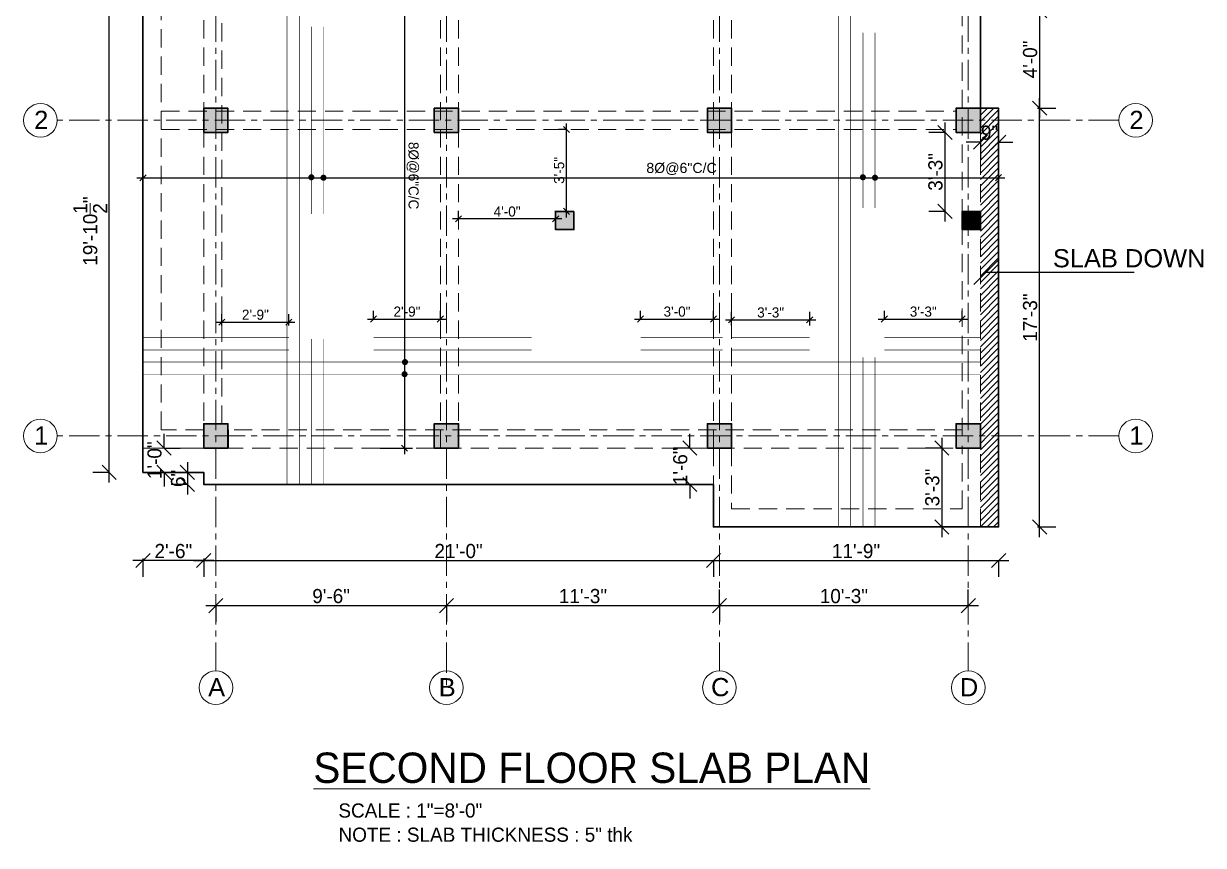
# Model space of a CAD drawing. Header units: inches. Extents: x 28835 to 36795, y -18828 to -9750.
# Drawn here: x 31335 to 31919, y -14896 to -14490 of the extents above; entities that cross this region are included whole.
import ezdxf

# ---------------------------------------------------------------- set-up
doc = ezdxf.new("R2010")
doc.units = ezdxf.units.IN
doc.header["$LTSCALE"] = 12
doc.header["$MEASUREMENT"] = 0
for name, pattern in [('CENTER', [2, 1.25, -0.25, 0.25, -0.25]), ('DASHED', [0.75, 0.5, -0.25]), ('DASHED2', [0.375, 0.25, -0.125])]:
    doc.linetypes.add(name, pattern=pattern)
for name, color, linetype, lineweight in [('Bars', 10, 'Continuous', 35), ('Centre Line', 253, 'CENTER', 9), ('colum', 250, 'Continuous', 30), ('dim', 85, 'Continuous', 9), ('dimention', 5, 'Continuous', 9), ('Ha2', 31, 'Continuous', 0), ('S tie beam', 140, 'DASHED', 18), ('Text', 7, 'Continuous', 5), ('Wall', 1, 'Continuous', 30), ('WIN', 140, 'Continuous', 15), ('window', 6, 'Continuous', 9)]:
    doc.layers.add(name, color=color, linetype=linetype, lineweight=lineweight)
doc.styles.add('KBS', font='GOTHIC.TTF')
doc.styles.add('Times', font='GOTHIC.TTF')
doc.dimstyles.new('D50', dxfattribs={"dimtxt": 5, "dimasz": 3, "dimexe": 4, "dimexo": 12, "dimgap": 1, "dimtad": 1, "dimdec": 0, "dimzin": 3, "dimdsep": 46, "dimlunit": 4, "dimtxsty": 'Times', "dimblk": 'OBLIQUE', "dimcen": 0, "dimdle": 3, "dimaunit": 1, "dimadec": 3, "dimazin": 0, "dimtfac": 1, "dimtdec": 0, "dimtix": 1, "dimtofl": 0, "dimtmove": 1, "dimatfit": 0, "dimldrblk": 'OBLIQUE', "dimfxl": 12, "dimfxlon": 1, "dimtolj": 1, "dimtzin": 0, "dimarcsym": 0})
doc.dimstyles.new('D75', dxfattribs={"dimtxt": 7, "dimasz": 7, "dimexe": 8, "dimexo": 24, "dimgap": 1, "dimtad": 1, "dimdec": 1, "dimzin": 3, "dimdsep": 46, "dimlunit": 4, "dimtxsty": 'Times', "dimblk": 'OBLIQUE', "dimcen": 0, "dimdle": 5, "dimaunit": 1, "dimadec": 3, "dimazin": 0, "dimtfac": 1, "dimtdec": 1, "dimtix": 1, "dimtofl": 0, "dimtmove": 1, "dimatfit": 0, "dimldrblk": 'OBLIQUE', "dimfxl": 1, "dimfxlon": 1, "dimtolj": 1, "dimtzin": 0, "dimarcsym": 0})
pattern_1 = [(45, (-487.8095, -4561.9943), (-1.59099026, 1.59099026), [])]

# ---------------------------------------------------------------- blocks, each defined once
blk = doc.blocks.new('_Oblique')
at = {"color": 0, "linetype": 'ByBlock', "lineweight": -2}
blk.add_line((-0.5, -0.5), (0.5, 0.5), dxfattribs=at)
blk = doc.blocks.new('*D649')
at = {"layer": 'Defpoints', "color": 0, "ltscale": 12, "transparency": 16777216}
for p in [(31347.99, -14085.93), (31369.01, -14093.71), (31347.99, -14896.23)]:
    blk.add_point(p, dxfattribs=at)
at = {"layer": 'dim', "color": 0, "lineweight": -2, "ltscale": 12, "transparency": 16777216}
for p, q in [((31372.01, -14085.93), (31344.99, -14085.93)), ((31347.99, -14097.93), (31347.99, -14081.93)), ((31369.01, -14085.93), (31369.01, -14081.93))]:
    blk.add_line(p, q, dxfattribs=at)
at = {"layer": 'dim', "color": 0, "lineweight": -2, "ltscale": 12, "transparency": 16777216, "xscale": 3, "yscale": 3, "zscale": 3, "rotation": 180}
blk.add_blockref('_Oblique', (31347.99, -14085.93), dxfattribs=at)
at = {"layer": 'dim', "color": 0, "lineweight": -2, "ltscale": 12, "transparency": 16777216, "xscale": 3, "yscale": 3, "zscale": 3}
blk.add_blockref('_Oblique', (31369.01, -14085.93), dxfattribs=at)
at = {"layer": 'dim', "color": 0, "ltscale": 12, "transparency": 16777216, "insert": (31358.5, -14082.3), "char_height": 5, "attachment_point": 5, "style": 'Times'}
blk.add_mtext('\\A1;1\'-9"', dxfattribs=at)
blk = doc.blocks.new('*D974')
at = {"layer": 'Defpoints', "color": 0, "ltscale": 12, "transparency": 16777216}
for p in [(31430.31, -14720.02), (31544.33, -14720.02), (31544.33, -14777.72)]:
    blk.add_point(p, dxfattribs=at)
at = {"layer": 'dimention', "color": 0, "lineweight": -2, "ltscale": 12, "transparency": 16777216}
for p, q in [((31425.31, -14777.72), (31549.33, -14777.72)), ((31430.31, -14777.59), (31430.31, -14785.72)), ((31544.33, -14777.59), (31544.33, -14785.72))]:
    blk.add_line(p, q, dxfattribs=at)
at = {"layer": 'dimention', "color": 0, "lineweight": -2, "ltscale": 12, "transparency": 16777216, "xscale": 7, "yscale": 7, "zscale": 7, "rotation": 180}
blk.add_blockref('_Oblique', (31430.31, -14777.72), dxfattribs=at)
at = {"layer": 'dimention', "color": 0, "lineweight": -2, "ltscale": 12, "transparency": 16777216, "xscale": 7, "yscale": 7, "zscale": 7}
blk.add_blockref('_Oblique', (31544.33, -14777.72), dxfattribs=at)
at = {"layer": 'dimention', "color": 0, "ltscale": 12, "transparency": 16777216, "insert": (31487.32, -14773.04), "char_height": 7, "attachment_point": 5, "style": 'Times'}
blk.add_mtext('\\A1;9\'-6"', dxfattribs=at)
blk = doc.blocks.new('*D975')
at = {"layer": 'Defpoints', "color": 0, "ltscale": 12, "transparency": 16777216}
for p in [(31679.33, -14726.02), (31544.33, -14777.72), (31679.33, -14777.72)]:
    blk.add_point(p, dxfattribs=at)
at = {"layer": 'dimention', "color": 0, "lineweight": -2, "ltscale": 12, "transparency": 16777216}
for p, q in [((31539.33, -14777.72), (31684.33, -14777.72)), ((31544.33, -14777.72), (31544.33, -14785.72)), ((31679.33, -14777.59), (31679.33, -14785.72))]:
    blk.add_line(p, q, dxfattribs=at)
at = {"layer": 'dimention', "color": 0, "lineweight": -2, "ltscale": 12, "transparency": 16777216, "xscale": 7, "yscale": 7, "zscale": 7, "rotation": 180}
blk.add_blockref('_Oblique', (31544.33, -14777.72), dxfattribs=at)
at = {"layer": 'dimention', "color": 0, "lineweight": -2, "ltscale": 12, "transparency": 16777216, "xscale": 7, "yscale": 7, "zscale": 7}
blk.add_blockref('_Oblique', (31679.33, -14777.72), dxfattribs=at)
at = {"layer": 'dimention', "color": 0, "ltscale": 12, "transparency": 16777216, "insert": (31611.83, -14773.04), "char_height": 7, "attachment_point": 5, "style": 'Times'}
blk.add_mtext('\\A1;11\'-3"', dxfattribs=at)
blk = doc.blocks.new('*D976')
at = {"layer": 'Defpoints', "color": 0, "ltscale": 12, "transparency": 16777216}
for p in [(31679.33, -14777.72), (31802.33, -14777.72), (31802.33, -14777.72)]:
    blk.add_point(p, dxfattribs=at)
at = {"layer": 'dimention', "color": 0, "lineweight": -2, "ltscale": 12, "transparency": 16777216}
for p, q in [((31679.33, -14777.72), (31679.33, -14769.72)), ((31802.33, -14777.72), (31802.33, -14769.72)), ((31674.33, -14777.72), (31807.33, -14777.72))]:
    blk.add_line(p, q, dxfattribs=at)
at = {"layer": 'dimention', "color": 0, "lineweight": -2, "ltscale": 12, "transparency": 16777216, "xscale": 7, "yscale": 7, "zscale": 7, "rotation": 180}
blk.add_blockref('_Oblique', (31679.33, -14777.72), dxfattribs=at)
at = {"layer": 'dimention', "color": 0, "lineweight": -2, "ltscale": 12, "transparency": 16777216, "xscale": 7, "yscale": 7, "zscale": 7}
blk.add_blockref('_Oblique', (31802.33, -14777.72), dxfattribs=at)
at = {"layer": 'dimention', "color": 0, "ltscale": 12, "transparency": 16777216, "insert": (31740.83, -14773.04), "char_height": 7, "attachment_point": 5, "style": 'Times'}
blk.add_mtext('\\A1;10\'-3"', dxfattribs=at)
blk = doc.blocks.new('*D989')
at = {"layer": 'Defpoints', "color": 0, "ltscale": 12, "transparency": 16777216}
for p in [(31808.33, -14531.85), (31817.33, -14531.85), (31808.33, -14548.67)]:
    blk.add_point(p, dxfattribs=at)
at = {"layer": 'dimention', "color": 0, "lineweight": -2, "ltscale": 12, "transparency": 16777216}
for p, q in [((31808.33, -14548.67), (31801.33, -14548.67)), ((31808.33, -14548.67), (31808.33, -14556.67)), ((31817.33, -14548.67), (31817.33, -14556.67)), ((31817.33, -14548.67), (31824.33, -14548.67))]:
    blk.add_line(p, q, dxfattribs=at)
at = {"layer": 'dimention', "color": 0, "lineweight": -2, "ltscale": 12, "transparency": 16777216, "xscale": 7, "yscale": 7, "zscale": 7}
blk.add_blockref('_Oblique', (31808.33, -14548.67), dxfattribs=at)
at = {"layer": 'dimention', "color": 0, "lineweight": -2, "ltscale": 12, "transparency": 16777216, "xscale": 7, "yscale": 7, "zscale": 7, "rotation": 180}
blk.add_blockref('_Oblique', (31817.33, -14548.67), dxfattribs=at)
at = {"layer": 'dimention', "color": 0, "ltscale": 12, "transparency": 16777216, "insert": (31812.83, -14544), "char_height": 7, "attachment_point": 5, "style": 'Times'}
blk.add_mtext('\\A1;9"', dxfattribs=at)
blk = doc.blocks.new('*D990')
at = {"layer": 'Defpoints', "color": 0, "ltscale": 12, "transparency": 16777216}
for p in [(31806.69, -14531.85), (31837.6, -14531.85), (31806.69, -14738.85)]:
    blk.add_point(p, dxfattribs=at)
at = {"layer": 'dimention', "color": 0, "lineweight": -2, "ltscale": 12, "transparency": 16777216}
for p, q in [((31837.6, -14743.85), (31837.6, -14526.85)), ((31836.6, -14531.85), (31845.6, -14531.85)), ((31836.6, -14738.85), (31845.6, -14738.85))]:
    blk.add_line(p, q, dxfattribs=at)
at = {"layer": 'dimention', "color": 0, "lineweight": -2, "ltscale": 12, "transparency": 16777216, "xscale": 7, "yscale": 7, "zscale": 7}
for p, rotation in [((31837.6, -14531.85), 90), ((31837.6, -14738.85), 270)]:
    blk.add_blockref('_Oblique', p, dxfattribs=dict(at, rotation=rotation))
at = {"layer": 'dimention', "color": 0, "ltscale": 12, "transparency": 16777216, "insert": (31832.92, -14635.35), "char_height": 7, "attachment_point": 5, "rotation": 90, "style": 'Times'}
blk.add_mtext('\\A1;17\'-3"', dxfattribs=at)
blk = doc.blocks.new('*D991')
at = {"layer": 'Defpoints', "color": 0, "ltscale": 12, "transparency": 16777216}
for p in [(31377.55, -14473.35), (31424.33, -14473.35), (31394.31, -14711.85)]:
    blk.add_point(p, dxfattribs=at)
at = {"layer": 'dimention', "color": 0, "lineweight": -2, "ltscale": 12, "transparency": 16777216}
for p, q in [((31377.55, -14716.85), (31377.55, -14468.35)), ((31378.55, -14473.35), (31369.55, -14473.35)), ((31377.55, -14711.85), (31369.55, -14711.85))]:
    blk.add_line(p, q, dxfattribs=at)
at = {"layer": 'dimention', "color": 0, "lineweight": -2, "ltscale": 12, "transparency": 16777216, "xscale": 7, "yscale": 7, "zscale": 7}
for p, rotation in [((31377.55, -14473.35), 90), ((31377.55, -14711.85), 270)]:
    blk.add_blockref('_Oblique', p, dxfattribs=dict(at, rotation=rotation))
at = {"layer": 'dimention', "color": 0, "ltscale": 12, "transparency": 16777216, "insert": (31368.21, -14592.6), "char_height": 7, "attachment_point": 5, "rotation": 90, "style": 'Times'}
blk.add_mtext('\\A1;19\'-10{\\H1.000000x;\\S1/2;}"', dxfattribs=at)
blk = doc.blocks.new('*D994')
at = {"layer": 'Defpoints', "color": 0, "ltscale": 12, "transparency": 16777216}
for p in [(31466.43, -14637.59), (31433.33, -14651.33), (31466.43, -14651.33)]:
    blk.add_point(p, dxfattribs=at)
at = {"layer": 'dimention', "color": 0, "lineweight": -2, "ltscale": 12, "transparency": 16777216}
for p, q in [((31433.33, -14639.33), (31433.33, -14633.59)), ((31466.43, -14639.33), (31466.43, -14633.59)), ((31430.33, -14637.59), (31469.43, -14637.59))]:
    blk.add_line(p, q, dxfattribs=at)
at = {"layer": 'dimention', "color": 0, "lineweight": -2, "ltscale": 12, "transparency": 16777216, "xscale": 3, "yscale": 3, "zscale": 3, "rotation": 180}
blk.add_blockref('_Oblique', (31433.33, -14637.59), dxfattribs=at)
at = {"layer": 'dimention', "color": 0, "lineweight": -2, "ltscale": 12, "transparency": 16777216, "xscale": 3, "yscale": 3, "zscale": 3}
blk.add_blockref('_Oblique', (31466.43, -14637.59), dxfattribs=at)
at = {"layer": 'dimention', "color": 0, "ltscale": 12, "transparency": 16777216, "insert": (31449.88, -14633.96), "char_height": 5, "attachment_point": 5, "style": 'Times'}
blk.add_mtext('\\A1;2\'-9"', dxfattribs=at)
blk = doc.blocks.new('*D995')
at = {"layer": 'Defpoints', "color": 0, "ltscale": 12, "transparency": 16777216}
for p in [(31541.33, -14636.05), (31508.33, -14645.33), (31541.33, -14645.33)]:
    blk.add_point(p, dxfattribs=at)
at = {"layer": 'dimention', "color": 0, "lineweight": -2, "ltscale": 12, "transparency": 16777216}
for p, q in [((31508.33, -14636.05), (31508.33, -14632.05)), ((31541.33, -14636.05), (31541.33, -14632.05)), ((31505.33, -14636.05), (31544.33, -14636.05))]:
    blk.add_line(p, q, dxfattribs=at)
at = {"layer": 'dimention', "color": 0, "lineweight": -2, "ltscale": 12, "transparency": 16777216, "xscale": 3, "yscale": 3, "zscale": 3, "rotation": 180}
blk.add_blockref('_Oblique', (31508.33, -14636.05), dxfattribs=at)
at = {"layer": 'dimention', "color": 0, "lineweight": -2, "ltscale": 12, "transparency": 16777216, "xscale": 3, "yscale": 3, "zscale": 3}
blk.add_blockref('_Oblique', (31541.33, -14636.05), dxfattribs=at)
at = {"layer": 'dimention', "color": 0, "ltscale": 12, "transparency": 16777216, "insert": (31524.83, -14632.42), "char_height": 5, "attachment_point": 5, "style": 'Times'}
blk.add_mtext('\\A1;2\'-9"', dxfattribs=at)
blk = doc.blocks.new('*D996')
at = {"layer": 'Defpoints', "color": 0, "ltscale": 12, "transparency": 16777216}
for p in [(31676.33, -14636.05), (31640.33, -14645.33), (31676.33, -14645.33)]:
    blk.add_point(p, dxfattribs=at)
at = {"layer": 'dimention', "color": 0, "lineweight": -2, "ltscale": 12, "transparency": 16777216}
for p, q in [((31640.33, -14636.05), (31640.33, -14632.05)), ((31676.33, -14636.05), (31676.33, -14632.05)), ((31637.33, -14636.05), (31679.33, -14636.05))]:
    blk.add_line(p, q, dxfattribs=at)
at = {"layer": 'dimention', "color": 0, "lineweight": -2, "ltscale": 12, "transparency": 16777216, "xscale": 3, "yscale": 3, "zscale": 3, "rotation": 180}
blk.add_blockref('_Oblique', (31640.33, -14636.05), dxfattribs=at)
at = {"layer": 'dimention', "color": 0, "lineweight": -2, "ltscale": 12, "transparency": 16777216, "xscale": 3, "yscale": 3, "zscale": 3}
blk.add_blockref('_Oblique', (31676.33, -14636.05), dxfattribs=at)
at = {"layer": 'dimention', "color": 0, "ltscale": 12, "transparency": 16777216, "insert": (31658.33, -14632.42), "char_height": 5, "attachment_point": 5, "style": 'Times'}
blk.add_mtext('\\A1;3\'-0"', dxfattribs=at)
blk = doc.blocks.new('*D997')
at = {"layer": 'Defpoints', "color": 0, "ltscale": 12, "transparency": 16777216}
for p in [(31723.93, -14636.46), (31685.33, -14651.33), (31723.93, -14651.33)]:
    blk.add_point(p, dxfattribs=at)
at = {"layer": 'dimention', "color": 0, "lineweight": -2, "ltscale": 12, "transparency": 16777216}
for p, q in [((31685.33, -14639.33), (31685.33, -14632.46)), ((31723.93, -14639.33), (31723.93, -14632.46)), ((31682.33, -14636.46), (31726.93, -14636.46))]:
    blk.add_line(p, q, dxfattribs=at)
at = {"layer": 'dimention', "color": 0, "lineweight": -2, "ltscale": 12, "transparency": 16777216, "xscale": 3, "yscale": 3, "zscale": 3, "rotation": 180}
blk.add_blockref('_Oblique', (31685.33, -14636.46), dxfattribs=at)
at = {"layer": 'dimention', "color": 0, "lineweight": -2, "ltscale": 12, "transparency": 16777216, "xscale": 3, "yscale": 3, "zscale": 3}
blk.add_blockref('_Oblique', (31723.93, -14636.46), dxfattribs=at)
at = {"layer": 'dimention', "color": 0, "ltscale": 12, "transparency": 16777216, "insert": (31704.63, -14632.84), "char_height": 5, "attachment_point": 5, "style": 'Times'}
blk.add_mtext('\\A1;3\'-3"', dxfattribs=at)
blk = doc.blocks.new('*D998')
at = {"layer": 'Defpoints', "color": 0, "ltscale": 12, "transparency": 16777216}
for p in [(31799.33, -14636.05), (31760.83, -14645.33), (31799.33, -14645.33)]:
    blk.add_point(p, dxfattribs=at)
at = {"layer": 'dimention', "color": 0, "lineweight": -2, "ltscale": 12, "transparency": 16777216}
for p, q in [((31760.83, -14636.05), (31760.83, -14632.05)), ((31799.33, -14636.05), (31799.33, -14632.05)), ((31757.83, -14636.05), (31802.33, -14636.05))]:
    blk.add_line(p, q, dxfattribs=at)
at = {"layer": 'dimention', "color": 0, "lineweight": -2, "ltscale": 12, "transparency": 16777216, "xscale": 3, "yscale": 3, "zscale": 3, "rotation": 180}
blk.add_blockref('_Oblique', (31760.83, -14636.05), dxfattribs=at)
at = {"layer": 'dimention', "color": 0, "lineweight": -2, "ltscale": 12, "transparency": 16777216, "xscale": 3, "yscale": 3, "zscale": 3}
blk.add_blockref('_Oblique', (31799.33, -14636.05), dxfattribs=at)
at = {"layer": 'dimention', "color": 0, "ltscale": 12, "transparency": 16777216, "insert": (31780.08, -14632.42), "char_height": 5, "attachment_point": 5, "style": 'Times'}
blk.add_mtext('\\A1;3\'-3"', dxfattribs=at)
blk = doc.blocks.new('*D999')
at = {"layer": 'Defpoints', "color": 0, "transparency": 16777216}
for p in [(31817.33, -14566.21), (31817.33, -14566.21), (31394.31, -14571.41)]:
    blk.add_point(p, dxfattribs=at)
at = {"layer": 'dim', "color": 0, "lineweight": -2, "transparency": 16777216}
for p, q in [((31394.31, -14566.23), (31394.31, -14562.23)), ((31391.31, -14566.23), (31820.33, -14566.21)), ((31817.33, -14566.21), (31817.33, -14570.21))]:
    blk.add_line(p, q, dxfattribs=at)
at = {"layer": 'dim', "color": 0, "lineweight": -2, "transparency": 16777216, "xscale": 3, "yscale": 3, "zscale": 3}
for p, rotation in [((31394.31, -14566.23), 180.0022778880991), ((31817.33, -14566.21), 0.002277888099117031)]:
    blk.add_blockref('_Oblique', p, dxfattribs=dict(at, rotation=rotation))
at = {"layer": 'dim', "color": 0, "transparency": 16777216, "insert": (31660.57, -14561.88), "char_height": 5, "attachment_point": 5, "rotation": 0.00228, "style": 'Times'}
blk.add_mtext('\\A1;{\\fArial|b0|i0|c0|p34;8%%C@6"C/C}', dxfattribs=at)
blk = doc.blocks.new('*D1000')
at = {"layer": 'Defpoints', "color": 0, "transparency": 16777216}
for p in [(31521.47, -14372.85), (31498.83, -14699.85), (31523.63, -14699.85)]:
    blk.add_point(p, dxfattribs=at)
at = {"layer": 'dim', "color": 0, "lineweight": -2, "transparency": 16777216}
for p, q in [((31523.61, -14369.85), (31523.63, -14702.85)), ((31523.61, -14372.85), (31527.61, -14372.85)), ((31511.63, -14699.85), (31527.63, -14699.85))]:
    blk.add_line(p, q, dxfattribs=at)
at = {"layer": 'dim', "color": 0, "lineweight": -2, "transparency": 16777216, "xscale": 3, "yscale": 3, "zscale": 3}
for p, rotation in [((31523.61, -14372.85), 90.00227789476928), ((31523.63, -14699.85), 270.0022778947692)]:
    blk.add_blockref('_Oblique', p, dxfattribs=dict(at, rotation=rotation))
at = {"layer": 'dim', "color": 0, "transparency": 16777216, "insert": (31527.59, -14565.19), "char_height": 5, "attachment_point": 5, "rotation": 270.00228, "style": 'Times'}
blk.add_mtext('\\A1;8%%C@6"C/C}', dxfattribs=at)
blk = doc.blocks.new('*D1005')
at = {"layer": 'Defpoints', "color": 0, "ltscale": 12, "transparency": 16777216}
for p in [(31394.31, -14699.85), (31394.31, -14711.85), (31404.7, -14711.85)]:
    blk.add_point(p, dxfattribs=at)
at = {"layer": 'dimention', "color": 0, "lineweight": -2, "ltscale": 12, "transparency": 16777216}
for p, q in [((31404.7, -14699.85), (31404.7, -14692.85)), ((31404.7, -14699.85), (31412.7, -14699.85)), ((31404.7, -14711.85), (31412.7, -14711.85)), ((31404.7, -14711.85), (31404.7, -14718.85))]:
    blk.add_line(p, q, dxfattribs=at)
at = {"layer": 'dimention', "color": 0, "lineweight": -2, "ltscale": 12, "transparency": 16777216, "xscale": 7, "yscale": 7, "zscale": 7}
for p, rotation in [((31404.7, -14699.85), 270), ((31404.7, -14711.85), 90)]:
    blk.add_blockref('_Oblique', p, dxfattribs=dict(at, rotation=rotation))
at = {"layer": 'dimention', "color": 0, "ltscale": 12, "transparency": 16777216, "insert": (31400.03, -14705.85), "char_height": 7, "attachment_point": 5, "rotation": 90, "style": 'Times'}
blk.add_mtext('\\A1;1\'-0"', dxfattribs=at)
blk = doc.blocks.new('*D1012')
at = {"layer": 'Defpoints', "color": 0, "ltscale": 12, "transparency": 16777216}
for p in [(31809.69, -14483.68), (31806.69, -14531.85), (31837.6, -14531.85)]:
    blk.add_point(p, dxfattribs=at)
at = {"layer": 'dimention', "color": 0, "lineweight": -2, "ltscale": 12, "transparency": 16777216}
for p, q in [((31837.6, -14478.68), (31837.6, -14536.85)), ((31836.6, -14483.68), (31845.6, -14483.68)), ((31836.6, -14531.85), (31845.6, -14531.85))]:
    blk.add_line(p, q, dxfattribs=at)
at = {"layer": 'dimention', "color": 0, "lineweight": -2, "ltscale": 12, "transparency": 16777216, "xscale": 7, "yscale": 7, "zscale": 7}
for p, rotation in [((31837.6, -14483.68), 90), ((31837.6, -14531.85), 270)]:
    blk.add_blockref('_Oblique', p, dxfattribs=dict(at, rotation=rotation))
at = {"layer": 'dimention', "color": 0, "ltscale": 12, "transparency": 16777216, "insert": (31832.92, -14507.77), "char_height": 7, "attachment_point": 5, "rotation": 90, "style": 'Times'}
blk.add_mtext('\\A1;4\'-0"', dxfattribs=at)
blk = doc.blocks.new('*D1013')
at = {"layer": 'Defpoints', "color": 0, "ltscale": 12, "transparency": 16777216}
for p in [(31394.31, -14729.91), (31424.33, -14729.91), (31394.31, -14755.45)]:
    blk.add_point(p, dxfattribs=at)
at = {"layer": 'dimention', "color": 0, "lineweight": -2, "ltscale": 12, "transparency": 16777216}
for p, q in [((31429.33, -14755.45), (31389.31, -14755.45)), ((31394.31, -14754.45), (31394.31, -14763.45)), ((31424.33, -14754.45), (31424.33, -14763.45))]:
    blk.add_line(p, q, dxfattribs=at)
at = {"layer": 'dimention', "color": 0, "lineweight": -2, "ltscale": 12, "transparency": 16777216, "xscale": 7, "yscale": 7, "zscale": 7, "rotation": 180}
blk.add_blockref('_Oblique', (31394.31, -14755.45), dxfattribs=at)
at = {"layer": 'dimention', "color": 0, "lineweight": -2, "ltscale": 12, "transparency": 16777216, "xscale": 7, "yscale": 7, "zscale": 7}
blk.add_blockref('_Oblique', (31424.33, -14755.45), dxfattribs=at)
at = {"layer": 'dimention', "color": 0, "ltscale": 12, "transparency": 16777216, "insert": (31409.32, -14750.78), "char_height": 7, "attachment_point": 5, "style": 'Times'}
blk.add_mtext('\\A1;2\'-6"', dxfattribs=at)
blk = doc.blocks.new('*D1014')
at = {"layer": 'Defpoints', "color": 0, "ltscale": 12, "transparency": 16777216}
for p in [(31424.33, -14711.85), (31416.27, -14717.85), (31424.33, -14717.85)]:
    blk.add_point(p, dxfattribs=at)
at = {"layer": 'dimention', "color": 0, "lineweight": -2, "ltscale": 12, "transparency": 16777216}
for p, q in [((31416.27, -14706.85), (31416.27, -14722.85)), ((31416.27, -14711.85), (31408.27, -14711.85)), ((31416.27, -14717.85), (31408.27, -14717.85))]:
    blk.add_line(p, q, dxfattribs=at)
at = {"layer": 'dimention', "color": 0, "lineweight": -2, "ltscale": 12, "transparency": 16777216, "xscale": 7, "yscale": 7, "zscale": 7}
for p, rotation in [((31416.27, -14711.85), 90), ((31416.27, -14717.85), 270)]:
    blk.add_blockref('_Oblique', p, dxfattribs=dict(at, rotation=rotation))
at = {"layer": 'dimention', "color": 0, "ltscale": 12, "transparency": 16777216, "insert": (31411.68, -14714.85), "char_height": 7, "attachment_point": 5, "rotation": 90, "style": 'Times'}
blk.add_mtext('\\A1;6"', dxfattribs=at)
blk = doc.blocks.new('*D1031')
at = {"layer": 'Defpoints', "color": 0, "ltscale": 12, "transparency": 16777216}
for p in [(31603.69, -14542.35), (31607.33, -14542.35), (31607.33, -14582.85)]:
    blk.add_point(p, dxfattribs=at)
at = {"layer": 'dimention', "color": 0, "lineweight": -2, "ltscale": 12, "transparency": 16777216}
for p, q in [((31603.69, -14585.85), (31603.69, -14539.35)), ((31603.69, -14542.35), (31599.69, -14542.35)), ((31603.69, -14582.85), (31599.69, -14582.85))]:
    blk.add_line(p, q, dxfattribs=at)
at = {"layer": 'dimention', "color": 0, "lineweight": -2, "ltscale": 12, "transparency": 16777216, "xscale": 3, "yscale": 3, "zscale": 3}
for p, rotation in [((31603.69, -14542.35), 90), ((31603.69, -14582.85), 270)]:
    blk.add_blockref('_Oblique', p, dxfattribs=dict(at, rotation=rotation))
at = {"layer": 'dimention', "color": 0, "ltscale": 12, "transparency": 16777216, "insert": (31600.07, -14562.6), "char_height": 5, "attachment_point": 5, "rotation": 90, "style": 'Times'}
blk.add_mtext('\\A1;3\'-5"', dxfattribs=at)
blk = doc.blocks.new('*D1043')
at = {"layer": 'Defpoints', "color": 0, "ltscale": 12, "transparency": 16777216}
for p in [(31550.33, -14586.59), (31550.33, -14591.85), (31598.33, -14591.85)]:
    blk.add_point(p, dxfattribs=at)
at = {"layer": 'dimention', "color": 0, "lineweight": -2, "ltscale": 12, "transparency": 16777216}
for p, q in [((31601.33, -14586.59), (31547.33, -14586.59)), ((31550.33, -14586.59), (31550.33, -14582.59)), ((31598.33, -14586.59), (31598.33, -14582.59))]:
    blk.add_line(p, q, dxfattribs=at)
at = {"layer": 'dimention', "color": 0, "lineweight": -2, "ltscale": 12, "transparency": 16777216, "xscale": 3, "yscale": 3, "zscale": 3, "rotation": 180}
blk.add_blockref('_Oblique', (31550.33, -14586.59), dxfattribs=at)
at = {"layer": 'dimention', "color": 0, "lineweight": -2, "ltscale": 12, "transparency": 16777216, "xscale": 3, "yscale": 3, "zscale": 3}
blk.add_blockref('_Oblique', (31598.33, -14586.59), dxfattribs=at)
at = {"layer": 'dimention', "color": 0, "ltscale": 12, "transparency": 16777216, "insert": (31574.33, -14582.97), "char_height": 5, "attachment_point": 5, "style": 'Times'}
blk.add_mtext('\\A1;4\'-0"', dxfattribs=at)
blk = doc.blocks.new('*D929')
at = {"layer": 'Defpoints', "color": 0, "ltscale": 12, "transparency": 16777216}
for p in [(31424.33, -14729.91), (31676.33, -14738.91), (31676.33, -14755.45)]:
    blk.add_point(p, dxfattribs=at)
at = {"layer": 'dimention', "color": 0, "lineweight": -2, "ltscale": 12, "transparency": 16777216}
for p, q in [((31419.33, -14755.45), (31681.33, -14755.45)), ((31424.33, -14754.45), (31424.33, -14763.45)), ((31676.33, -14755.45), (31676.33, -14763.45))]:
    blk.add_line(p, q, dxfattribs=at)
at = {"layer": 'dimention', "color": 0, "lineweight": -2, "ltscale": 12, "transparency": 16777216, "xscale": 7, "yscale": 7, "zscale": 7, "rotation": 180}
blk.add_blockref('_Oblique', (31424.33, -14755.45), dxfattribs=at)
at = {"layer": 'dimention', "color": 0, "lineweight": -2, "ltscale": 12, "transparency": 16777216, "xscale": 7, "yscale": 7, "zscale": 7}
blk.add_blockref('_Oblique', (31676.33, -14755.45), dxfattribs=at)
at = {"layer": 'dimention', "color": 0, "ltscale": 12, "transparency": 16777216, "insert": (31550.33, -14750.78), "char_height": 7, "attachment_point": 5, "style": 'Times'}
blk.add_mtext('\\A1;21\'-0"', dxfattribs=at)
blk = doc.blocks.new('*D930')
at = {"layer": 'Defpoints', "color": 0, "ltscale": 12, "transparency": 16777216}
for p in [(31676.33, -14738.91), (31817.33, -14753.91), (31817.33, -14755.45)]:
    blk.add_point(p, dxfattribs=at)
at = {"layer": 'dimention', "color": 0, "lineweight": -2, "ltscale": 12, "transparency": 16777216}
for p, q in [((31671.33, -14755.45), (31822.33, -14755.45)), ((31676.33, -14755.45), (31676.33, -14763.45)), ((31817.33, -14755.45), (31817.33, -14763.45))]:
    blk.add_line(p, q, dxfattribs=at)
at = {"layer": 'dimention', "color": 0, "lineweight": -2, "ltscale": 12, "transparency": 16777216, "xscale": 7, "yscale": 7, "zscale": 7, "rotation": 180}
blk.add_blockref('_Oblique', (31676.33, -14755.45), dxfattribs=at)
at = {"layer": 'dimention', "color": 0, "lineweight": -2, "ltscale": 12, "transparency": 16777216, "xscale": 7, "yscale": 7, "zscale": 7}
blk.add_blockref('_Oblique', (31817.33, -14755.45), dxfattribs=at)
at = {"layer": 'dimention', "color": 0, "ltscale": 12, "transparency": 16777216, "insert": (31746.83, -14750.78), "char_height": 7, "attachment_point": 5, "style": 'Times'}
blk.add_mtext('\\A1;11\'-9"', dxfattribs=at)
blk = doc.blocks.new('*D1045')
at = {"layer": 'Defpoints', "color": 0, "ltscale": 12, "transparency": 16777216}
for p in [(31796.33, -14699.85), (31789.26, -14738.85), (31796.33, -14738.85)]:
    blk.add_point(p, dxfattribs=at)
at = {"layer": 'dimention', "color": 0, "lineweight": -2, "ltscale": 12, "transparency": 16777216}
for p, q in [((31789.26, -14694.85), (31789.26, -14743.85)), ((31789.26, -14699.85), (31781.26, -14699.85)), ((31789.26, -14738.85), (31781.26, -14738.85))]:
    blk.add_line(p, q, dxfattribs=at)
at = {"layer": 'dimention', "color": 0, "lineweight": -2, "ltscale": 12, "transparency": 16777216, "xscale": 7, "yscale": 7, "zscale": 7}
for p, rotation in [((31789.26, -14699.85), 90), ((31789.26, -14738.85), 270)]:
    blk.add_blockref('_Oblique', p, dxfattribs=dict(at, rotation=rotation))
at = {"layer": 'dimention', "color": 0, "ltscale": 12, "transparency": 16777216, "insert": (31784.58, -14719.35), "char_height": 7, "attachment_point": 5, "rotation": 90, "style": 'Times'}
blk.add_mtext('\\A1;3\'-3"', dxfattribs=at)
blk = doc.blocks.new('*D1046')
at = {"layer": 'Defpoints', "color": 0, "ltscale": 12, "transparency": 16777216}
for p in [(31664.64, -14699.85), (31676.33, -14699.85), (31676.33, -14717.85)]:
    blk.add_point(p, dxfattribs=at)
at = {"layer": 'dimention', "color": 0, "lineweight": -2, "ltscale": 12, "transparency": 16777216}
for p, q in [((31664.64, -14699.85), (31664.64, -14692.85)), ((31664.64, -14699.85), (31656.64, -14699.85)), ((31664.64, -14717.85), (31656.64, -14717.85)), ((31664.64, -14717.85), (31664.64, -14724.85))]:
    blk.add_line(p, q, dxfattribs=at)
at = {"layer": 'dimention', "color": 0, "lineweight": -2, "ltscale": 12, "transparency": 16777216, "xscale": 7, "yscale": 7, "zscale": 7}
for p, rotation in [((31664.64, -14699.85), 270), ((31664.64, -14717.85), 90)]:
    blk.add_blockref('_Oblique', p, dxfattribs=dict(at, rotation=rotation))
at = {"layer": 'dimention', "color": 0, "ltscale": 12, "transparency": 16777216, "insert": (31659.96, -14708.85), "char_height": 7, "attachment_point": 5, "rotation": 90, "style": 'Times'}
blk.add_mtext('\\A1;1\'-6"', dxfattribs=at)
blk = doc.blocks.new('*D1047')
at = {"layer": 'Defpoints', "color": 0, "ltscale": 12, "transparency": 16777216}
for p in [(31799.33, -14543.85), (31790.8, -14582.85), (31799.33, -14582.85)]:
    blk.add_point(p, dxfattribs=at)
at = {"layer": 'dimention', "color": 0, "lineweight": -2, "ltscale": 12, "transparency": 16777216}
for p, q in [((31790.8, -14538.85), (31790.8, -14587.85)), ((31790.8, -14543.85), (31782.8, -14543.85)), ((31790.8, -14582.85), (31782.8, -14582.85))]:
    blk.add_line(p, q, dxfattribs=at)
at = {"layer": 'dimention', "color": 0, "lineweight": -2, "ltscale": 12, "transparency": 16777216, "xscale": 7, "yscale": 7, "zscale": 7}
for p, rotation in [((31790.8, -14543.85), 90), ((31790.8, -14582.85), 270)]:
    blk.add_blockref('_Oblique', p, dxfattribs=dict(at, rotation=rotation))
at = {"layer": 'dimention', "color": 0, "ltscale": 12, "transparency": 16777216, "insert": (31786.12, -14563.35), "char_height": 7, "attachment_point": 5, "rotation": 90, "style": 'Times'}
blk.add_mtext('\\A1;3\'-3"', dxfattribs=at)

msp = doc.modelspace()

# ---------------------------------------------------------------- hatches: boundary and pattern name
at = {"layer": 'dim', "ltscale": 12}
h = msp.add_hatch(dxfattribs=at)
h.set_pattern_fill('ANSI31', color=256)
h.set_pattern_definition([(45, (-1023.50579, -4460.82254), (-0.08838834765, 0.08838834765), [])])
h.paths.add_polyline_path([(31808.33, -14582.85), (31799.33, -14582.85), (31799.33, -14591.85), (31808.33, -14591.85)])
at = {"layer": 'Ha2'}
for points in [[(31436.33, -14543.85), (31436.33, -14531.85), (31424.33, -14531.85), (31424.33, -14543.85)], [(31550.33, -14543.85), (31550.33, -14531.85), (31538.33, -14531.85), (31538.33, -14543.85)], [(31685.33, -14543.85), (31685.33, -14531.85), (31673.33, -14531.85), (31673.33, -14543.85)], [(31808.33, -14543.85), (31808.33, -14531.85), (31796.33, -14531.85), (31796.33, -14543.85)], [(31607.33, -14582.85), (31598.33, -14582.85), (31598.33, -14591.85), (31607.33, -14591.85)], [(31808.33, -14582.85), (31799.33, -14582.85), (31799.33, -14591.85), (31808.33, -14591.85)], [(31436.33, -14699.85), (31436.33, -14687.85), (31424.33, -14687.85), (31424.33, -14699.85)], [(31550.33, -14699.85), (31550.33, -14687.85), (31538.33, -14687.85), (31538.33, -14699.85)], [(31685.33, -14699.85), (31685.33, -14687.85), (31673.33, -14687.85), (31673.33, -14699.85)], [(31808.33, -14699.85), (31808.33, -14687.85), (31796.33, -14687.85), (31796.33, -14699.85)]]:
    msp.add_hatch(color=256, dxfattribs=at).paths.add_polyline_path(points)
at = {"layer": 'Ha2', "ltscale": 12}
h = msp.add_hatch(dxfattribs=at)
h.set_pattern_fill('ANSI31', color=256, scale=18)
h.set_pattern_definition(pattern_1)
h.paths.add_polyline_path([(31817.33, -14531.85), (31808.33, -14531.85), (31808.33, -14693.85), (31817.33, -14693.85)])
h = msp.add_hatch(dxfattribs=at)
h.set_pattern_fill('ANSI31', color=256, scale=18)
h.set_pattern_definition(pattern_1)
h.paths.add_polyline_path([(31817.33, -14693.85), (31808.33, -14693.85), (31808.33, -14738.85), (31817.33, -14738.85)])

# ---------------------------------------------------------------- linework, layer by layer
at = {"layer": 'Bars', "ltscale": 3, "const_width": 0.3}
for points in [[(31465.54, -14354.85), (31465.54, -14717.85)], [(31471.54, -14354.85), (31471.54, -14717.85)], [(31738.22, -14473.85), (31738.22, -14738.85)], [(31744.22, -14473.85), (31744.22, -14738.85)], [(31394.31, -14657.33), (31544.33, -14657.33)], [(31544.33, -14657.33), (31688.33, -14657.33)], [(31679.33, -14657.33), (31808.33, -14657.33)], [(31394.31, -14663.33), (31544.33, -14663.33)], [(31544.33, -14663.33), (31688.33, -14663.33)], [(31679.33, -14663.33), (31808.33, -14663.33)]]:
    msp.add_lwpolyline(points, dxfattribs=at)
at = {"layer": 'Bars', "linetype": 'DASHED2', "ltscale": 2, "const_width": 0.3}
for points in [[(31477.54, -14491.56), (31477.54, -14537.85)], [(31483.54, -14491.56), (31483.54, -14537.85)], [(31750.22, -14494.56), (31750.22, -14537.85)], [(31756.22, -14494.56), (31756.22, -14537.85)], [(31477.54, -14584.15), (31477.54, -14537.85)], [(31483.54, -14584.15), (31483.54, -14537.85)], [(31750.22, -14581.15), (31750.22, -14537.85)], [(31756.22, -14581.15), (31756.22, -14537.85)], [(31394.31, -14645.33), (31466.43, -14645.33)], [(31477.54, -14717.85), (31477.54, -14645.97)], [(31483.54, -14717.85), (31483.54, -14645.97)], [(31508.33, -14645.33), (31544.33, -14645.33)], [(31544.33, -14645.33), (31586.43, -14645.33)], [(31640.33, -14645.33), (31680.83, -14645.33)], [(31685.33, -14645.33), (31723.93, -14645.33)], [(31760.83, -14645.33), (31808.33, -14645.33)], [(31394.31, -14651.33), (31466.43, -14651.33)], [(31508.33, -14651.33), (31544.33, -14651.33)], [(31544.33, -14651.33), (31586.43, -14651.33)], [(31640.33, -14651.33), (31680.83, -14651.33)], [(31685.33, -14651.33), (31723.93, -14651.33)], [(31760.83, -14651.33), (31808.33, -14651.33)], [(31750.22, -14738.85), (31750.22, -14655.06)], [(31756.22, -14738.85), (31756.22, -14655.06)]]:
    msp.add_lwpolyline(points, dxfattribs=at)
at = {"layer": 'Centre Line'}
for p, q in [((31430.33, -14292), (31430.33, -14809.95)), ((31544.33, -14292), (31544.33, -14818.95)), ((31679.33, -14292), (31679.33, -14809.95)), ((31802.33, -14292), (31802.33, -14809.95)), ((31876.75, -14537.85), (31351.93, -14537.85)), ((31876.75, -14693.85), (31351.91, -14693.85))]:
    msp.add_line(p, q, dxfattribs=at)
at = {"layer": 'colum'}
for points in [[(31436.33, -14543.85), (31436.33, -14531.85), (31424.33, -14531.85), (31424.33, -14543.85)], [(31550.33, -14543.85), (31550.33, -14531.85), (31538.33, -14531.85), (31538.33, -14543.85)], [(31685.33, -14543.85), (31685.33, -14531.85), (31673.33, -14531.85), (31673.33, -14543.85)], [(31808.33, -14543.85), (31808.33, -14531.85), (31796.33, -14531.85), (31796.33, -14543.85)], [(31607.33, -14582.85), (31598.33, -14582.85), (31598.33, -14591.85), (31607.33, -14591.85)], [(31808.33, -14582.85), (31799.33, -14582.85), (31799.33, -14591.85), (31808.33, -14591.85)], [(31436.33, -14699.85), (31436.33, -14687.85), (31424.33, -14687.85), (31424.33, -14699.85)], [(31550.33, -14699.85), (31550.33, -14687.85), (31538.33, -14687.85), (31538.33, -14699.85)], [(31685.33, -14699.85), (31685.33, -14687.85), (31673.33, -14687.85), (31673.33, -14699.85)], [(31808.33, -14699.85), (31808.33, -14687.85), (31796.33, -14687.85), (31796.33, -14699.85)]]:
    msp.add_lwpolyline(points, close=True, dxfattribs=at)
at = {"layer": 'dim', "ltscale": 5, "const_width": 1.5}
for points in [[(31477.52, -14566.75, -1), (31477.57, -14565.25, -1)], [(31483.51, -14566.97, -1), (31483.57, -14565.47, -1)], [(31750.19, -14566.75, -1), (31750.25, -14565.25, -1)], [(31756.19, -14566.97, -1), (31756.24, -14565.47, -1)], [(31523.09, -14657.31, -1), (31524.59, -14657.37, -1)], [(31522.87, -14663.31, -1), (31524.37, -14663.36, -1)]]:
    msp.add_lwpolyline(points, format="xyb", close=True, dxfattribs=at)
at = {"layer": 'S tie beam', "ltscale": 1.5}
for p, q in [((31550.33, -14699.85), (31550.33, -14354.85)), ((31424.33, -14699.85), (31424.33, -14372.85)), ((31685.33, -14699.85), (31685.33, -14372.85)), ((31808.33, -14699.85), (31808.33, -14372.85)), ((31403.31, -14533.35), (31796.33, -14533.35)), ((31403.31, -14542.35), (31796.33, -14542.35)), ((31808.33, -14699.85), (31394.31, -14699.85))]:
    msp.add_line(p, q, dxfattribs=at)
for points in [[(31433.33, -14354.85), (31433.33, -14687.85)], [(31541.33, -14699.85), (31541.33, -14354.85)], [(31676.33, -14699.85), (31676.33, -14372.85)], [(31799.33, -14693.85), (31799.33, -14372.85)], [(31424.33, -14699.85), (31394.31, -14699.85), (31394.31, -14473.35), (31433.33, -14473.35)], [(31424.33, -14690.85), (31403.31, -14690.85), (31403.31, -14482.35), (31433.33, -14482.35)], [(31799.33, -14690.85), (31436.33, -14690.85)], [(31676.33, -14699.85), (31676.33, -14738.85), (31808.33, -14738.85), (31808.33, -14699.85), (31808.33, -14698.72)], [(31685.33, -14699.85), (31685.33, -14729.85), (31799.33, -14729.85), (31799.33, -14699.85), (31799.33, -14698.72)], [(31799.33, -14699.85), (31799.33, -14699.85), (31799.33, -14698.72)], [(31808.33, -14699.85), (31808.33, -14698.72)]]:
    msp.add_lwpolyline(points, dxfattribs=at)
at = {"layer": 'Wall', "ltscale": 12}
for p, q in [((31808.33, -14531.85), (31799.33, -14531.85)), ((31436.41, -14690.85), (31436.41, -14699.85))]:
    msp.add_line(p, q, dxfattribs=at)
for points in [[(31394.31, -14473.35), (31424.33, -14473.35), (31424.33, -14354.85), (31667.33, -14354.85), (31667.33, -14363.85), (31667.33, -14363.85), (31667.33, -14363.85), (31685.33, -14363.85), (31685.33, -14372.85), (31796.33, -14372.85), (31796.33, -14363.85), (31817.33, -14363.85), (31820.33, -14363.85), (31820.33, -14402.85), (31808.33, -14402.85), (31808.33, -14462.85), (31820.33, -14462.85), (31820.33, -14483.68), (31808.33, -14483.68), (31808.33, -14531.85), (31817.33, -14531.85), (31817.33, -14738.85), (31676.33, -14738.85), (31676.33, -14717.85)], [(31394.31, -14473.35), (31394.31, -14711.85), (31424.33, -14711.85), (31424.33, -14717.85), (31676.33, -14717.85)]]:
    msp.add_lwpolyline(points, dxfattribs=at)
msp.add_lwpolyline([(31808.33, -14582.85), (31799.33, -14582.85), (31799.33, -14591.85), (31808.33, -14591.85)], close=True, dxfattribs=at)
at = {"layer": 'WIN'}
for p, q in [((31436.41, -14692.51, 0), (31436.41, -14692.51, 0)), ((31436.41, -14692.51, 0), (31436.41, -14692.51, 0)), ((31538.33, -14690.5, 0), (31538.34, -14690.5, 0)), ((31538.33, -14692.5, 0), (31538.34, -14692.5, 0)), ((31538.33, -14692.5, 0), (31538.34, -14692.5, 0))]:
    msp.add_line(p, q, dxfattribs=at)
at = {"layer": 'window', "linetype": 'Continuous', "ltscale": 25}
for centre in [(31343.62, -14537.85), (31885.08, -14537.85), (31343.6, -14693.85), (31885.06, -14693.85), (31430.33, -14818.27), (31544.33, -14818.27), (31679.33, -14818.27), (31802.33, -14818.27)]:
    msp.add_circle(centre, 8.32, dxfattribs=at)

# ---------------------------------------------------------------- texts
at = {"layer": 'Text', "ltscale": 0.6, "insert": (31478.53, -14850.35), "char_height": 15, "width": 374.4946, "attachment_point": 1, "style": 'KBS'}
msp.add_mtext('{\\LSECOND FLOOR SLAB PLAN}', dxfattribs=at)
at = {"layer": 'Text', "ltscale": 0.3, "char_height": 7, "style": 'KBS'}
for s, insert, width, attachment_point in [('SCALE : 1"=8\'-0"', (31562.05, -14875.49), 137.6484, 3), ('NOTE : SLAB THICKNESS : 5" thk\\P^I^I^I', (31490.98, -14887.44), 284.0664, 1)]:
    msp.add_mtext(s, dxfattribs=dict(at, insert=insert, width=width, attachment_point=attachment_point))
at = {"layer": 'window', "linetype": 'Continuous', "ltscale": 25, "char_height": 9, "width": 0.0000117, "attachment_point": 5, "rotation": 359.97765}
for s, insert in [('{\\fArial|b0|i0|c0|p34;2}', (31344, -14537.64)), ('{\\fArial|b0|i0|c0|p34;2}', (31885.47, -14537.64)), ('{\\fArial|b0|i0|c0|p34;1}', (31343.98, -14693.64)), ('{\\fArial|b0|i0|c0|p34;1}', (31885.44, -14693.64)), ('{\\fArial|b0|i0|c0|p34;A}', (31430.71, -14818.06)), ('{\\fArial|b0|i0|c0|p34;B}', (31544.71, -14818.06)), ('{\\fArial|b0|i0|c0|p34;C}', (31679.71, -14818.06)), ('{\\fArial|b0|i0|c0|p34;D}', (31802.71, -14818.06))]:
    msp.add_mtext(s, dxfattribs=dict(at, insert=insert))
at = {"layer": 'window', "linetype": 'Continuous', "ltscale": 25, "insert": (31881.88, -14606.09), "char_height": 9, "attachment_point": 5, "rotation": 359.97765}
msp.add_mtext('{\\fArial|b0|i0|c0|p34;SLAB DOWN}', dxfattribs=at)

# ---------------------------------------------------------------- dimensions: what is measured, and where the dimension line sits
at = {"layer": 'dim', "ltscale": 12}
dim = msp.add_linear_dim(base=(31347.99, -14085.93), p1=(31369.01, -14093.71), p2=(31347.99, -14896.23), dimstyle='D50', dxfattribs=at)
dim.commit()
dim.dimension.update_dxf_attribs({"geometry": '*D649', "text_midpoint": (31358.5, -14082.3)})
at = {"layer": 'dim'}
for base, p1, p2, angle, text, picture, middle in [((31523.63, -14699.85), (31521.47, -14372.85), (31498.83, -14699.85), 270.00228, '8%%C@6"C/C}', '*D1000', (31523.63, -14565.19)), ((31817.33, -14566.21), (31394.31, -14571.41), (31817.33, -14566.21), 0.00228, '{\\fArial|b0|i0|c0|p34;8%%C@6"C/C}', '*D999', (31660.57, -14566.21))]:
    dim = msp.add_linear_dim(base=base, p1=p1, p2=p2, angle=angle, text=text, dimstyle='D50', dxfattribs=at)
    dim.commit()
    dim.dimension.update_dxf_attribs({"geometry": picture, "text_midpoint": middle, "dimtype": 160})
at = {"layer": 'dimention', "ltscale": 12}
for base, p1, p2, dimstyle, picture, middle in [((31377.55, -14473.35), (31394.31, -14711.85), (31424.33, -14473.35), 'D75', '*D991', (31368.21, -14592.6)), ((31837.6, -14531.85), (31809.69, -14483.68), (31806.69, -14531.85), 'D75', '*D1012', (31832.92, -14507.77)), ((31837.6, -14531.85), (31806.69, -14738.85), (31806.69, -14531.85), 'D75', '*D990', (31832.92, -14635.35)), ((31603.69085159, -14542.35392555), (31607.33236887, -14582.85392555), (31607.33236887, -14542.35392555), 'D50', '*D1031', (31600.0650868, -14562.60392555)), ((31790.8, -14582.85), (31799.33, -14543.85), (31799.33, -14582.85), 'D75', '*D1047', (31786.12, -14563.35)), ((31404.7, -14711.85), (31394.31, -14699.85), (31394.31, -14711.85), 'D75', '*D1005', (31400.03, -14705.85)), ((31664.64, -14699.85), (31676.33, -14717.85), (31676.33, -14699.85), 'D75', '*D1046', (31659.96, -14708.85)), ((31789.26, -14738.85), (31796.33, -14699.85), (31796.33, -14738.85), 'D75', '*D1045', (31784.58, -14719.35))]:
    dim = msp.add_linear_dim(base=base, p1=p1, p2=p2, angle=90, dimstyle=dimstyle, dxfattribs=at)
    dim.commit()
    dim.dimension.update_dxf_attribs({"geometry": picture, "text_midpoint": middle})
for base, p1, p2, dimstyle, picture, middle in [((31808.33, -14548.67), (31817.33, -14531.85), (31808.33, -14531.85), 'D75', '*D989', (31812.83, -14544)), ((31550.33, -14586.59), (31598.33, -14591.85), (31550.33, -14591.85), 'D50', '*D1043', (31574.33, -14582.97)), ((31466.43, -14637.59), (31433.33, -14651.33), (31466.43, -14651.33), 'D50', '*D994', (31449.88, -14633.96)), ((31541.33, -14636.05), (31508.33, -14645.33), (31541.33, -14645.33), 'D50', '*D995', (31524.83, -14632.42)), ((31676.33, -14636.05), (31640.33, -14645.33), (31676.33, -14645.33), 'D50', '*D996', (31658.33, -14632.42)), ((31723.93, -14636.46), (31685.33, -14651.33), (31723.93, -14651.33), 'D50', '*D997', (31704.63, -14632.84)), ((31799.3324, -14636.0473), (31760.8314, -14645.3338), (31799.3324, -14645.3338), 'D50', '*D998', (31780.0819, -14632.4216)), ((31394.31, -14755.45), (31424.33, -14729.91), (31394.31, -14729.91), 'D75', '*D1013', (31409.32, -14750.78)), ((31676.33, -14755.45), (31424.33, -14729.91), (31676.33, -14738.91), 'D75', '*D929', (31550.33, -14750.78)), ((31817.33, -14755.45), (31676.33, -14738.91), (31817.33, -14753.91), 'D75', '*D930', (31746.83, -14750.78))]:
    dim = msp.add_linear_dim(base=base, p1=p1, p2=p2, dimstyle=dimstyle, dxfattribs=at)
    dim.commit()
    dim.dimension.update_dxf_attribs({"geometry": picture, "text_midpoint": middle})
dim = msp.add_linear_dim(base=(31416.27, -14717.85), p1=(31424.33, -14711.85), p2=(31424.33, -14717.85), angle=90, dimstyle='D75', dxfattribs=at)
dim.commit()
dim.dimension.update_dxf_attribs({"geometry": '*D1014', "text_midpoint": (31416.36, -14714.85), "dimtype": 160})
for base, p1, p2, picture, middle in [((31544.33, -14777.72), (31430.31, -14720.02), (31544.33, -14720.02), '*D974', (31487.32, -14773.04)), ((31679.33, -14777.72), (31544.33, -14777.72), (31679.33, -14726.02), '*D975', (31611.83, -14773.04)), ((31802.33, -14777.72), (31679.33, -14777.72), (31802.33, -14777.72), '*D976', (31740.83, -14773.04))]:
    dim = msp.add_linear_dim(base=base, p1=p1, p2=p2, dimstyle='D75', override={"dimfxl": 0.125}, dxfattribs=at)
    dim.commit()
    dim.dimension.update_dxf_attribs({"geometry": picture, "text_midpoint": middle})

# ---------------------------------------------------------------- leaders
at = {"layer": 'Ha2', "ltscale": 12}
msp.add_leader([(31811.04, -14612.97), (31884.28, -14612.97)], dimstyle='D75', override={"dimasz": 12, "dimgap": 1, "dimtad": 0}, dxfattribs=at)

doc.saveas('drawing.dxf')
